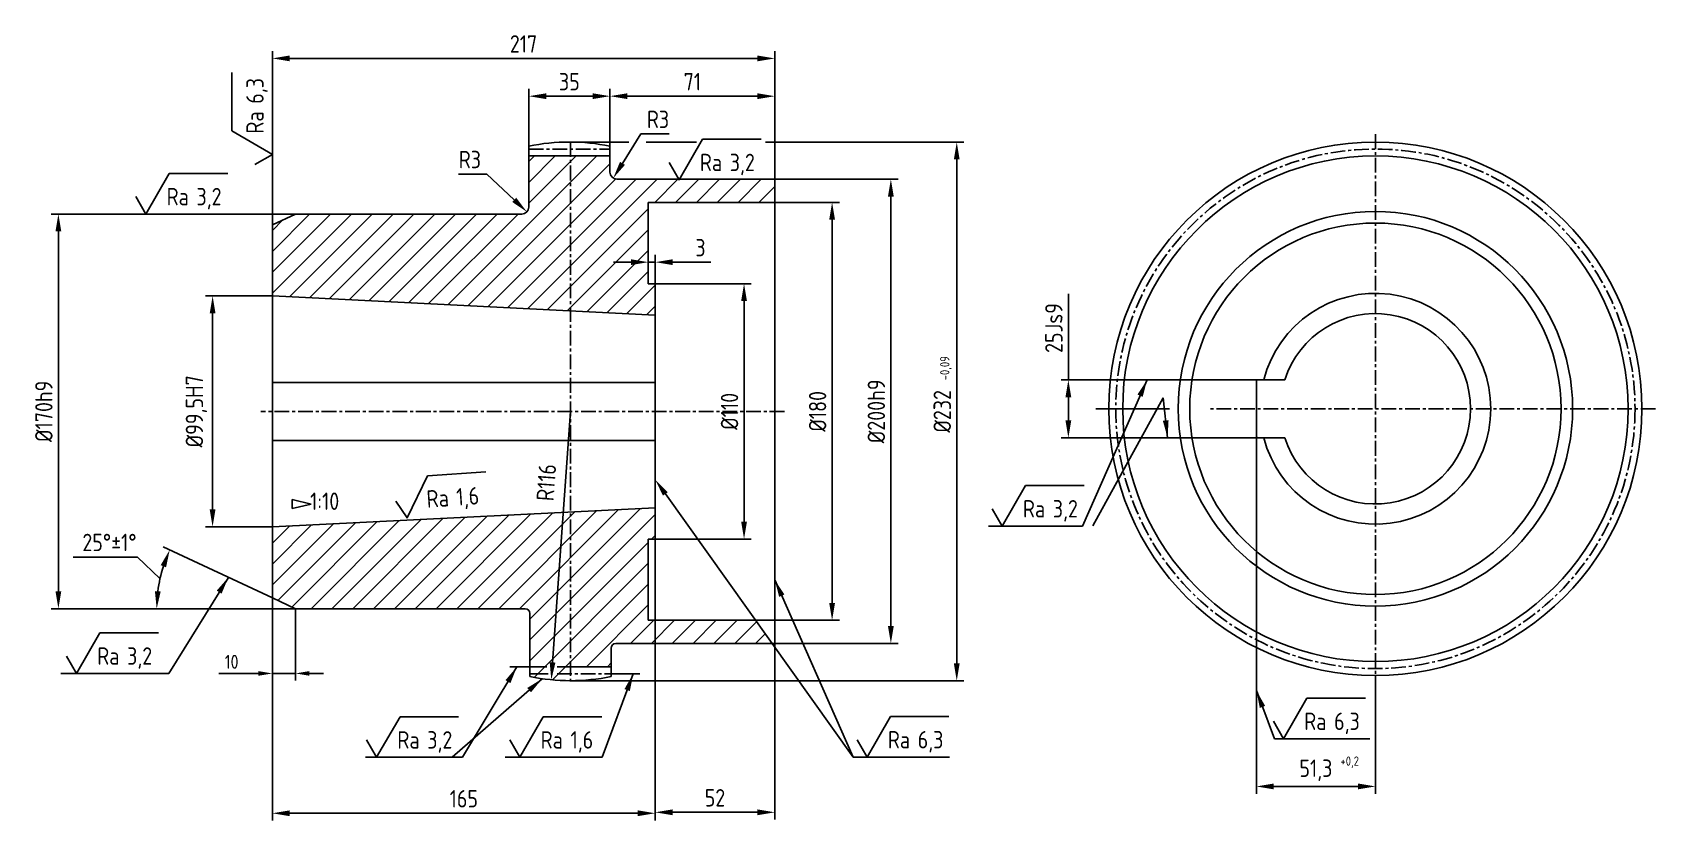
# Model space of a CAD drawing. Header units: millimetres. Extents: x 71 to 770, y 118 to 457.
import ezdxf

# ---------------------------------------------------------------- set-up
doc = ezdxf.new("R2010")
doc.units = ezdxf.units.MM
doc.linetypes.add('CENTER', pattern=[50.8, 31.75, -6.35, 6.35, -6.35])
for name, color, linetype in [('Bord', 1, 'Continuous'), ('Cen', 5, 'CENTER'), ('Cont', 6, 'Continuous'), ('Dim', 7, 'Continuous'), ('Hatch', 2, 'Continuous'), ('Text', 3, 'Continuous')]:
    doc.layers.add(name, color=color, linetype=linetype)
doc.styles.add('Style1', font='romans.shx', dxfattribs={"width": 0.8})
doc.dimstyles.new('Copy of Lin2_5', dxfattribs={"dimscale": 2.5, "dimtxt": 3, "dimasz": 3, "dimexe": 1.25, "dimexo": 0, "dimgap": 1, "dimtad": 1, "dimtoh": 1, "dimdec": 0, "dimtxsty": 'Style1', "dimcen": 2.5, "dimclrt": 3, "dimadec": 0, "dimazin": 0, "dimtfac": 1, "dimtdec": 0, "dimtmove": 0, "dimatfit": 3, "dimfxl": 1, "dimarcsym": 0})
doc.dimstyles.new('LIN2', dxfattribs={"dimscale": 2, "dimtxt": 3, "dimasz": 3, "dimexe": 1.5, "dimexo": 0, "dimgap": 1, "dimtad": 1, "dimdec": 1, "dimzin": 13, "dimdsep": 46, "dimtxsty": 'Style1', "dimcen": 0, "dimclrt": 3, "dimadec": 0, "dimazin": 0, "dimtfac": 1, "dimtdec": 1, "dimtmove": 1, "dimatfit": 3, "dimfxl": 1, "dimtolj": 1, "dimtzin": 13, "dimarcsym": 0})
doc.dimstyles.new('Lin2_5', dxfattribs={"dimscale": 2.5, "dimtxt": 3, "dimasz": 3, "dimexe": 1.25, "dimexo": 0, "dimgap": 1, "dimtad": 1, "dimdec": 0, "dimtxsty": 'Style1', "dimcen": 2.5, "dimclrt": 3, "dimadec": 0, "dimazin": 0, "dimtfac": 1, "dimtdec": 0, "dimtmove": 0, "dimatfit": 3, "dimldrblk": 'DOT', "dimfxl": 1, "dimarcsym": 0})

# ---------------------------------------------------------------- blocks, each defined once
blk = doc.blocks.new('sherISO_04')
at = {"layer": 'Text'}
blk.add_line((4.04, 7), (14.12, 7), dxfattribs=at)
blk.add_lwpolyline([(-1.73, 3), (0, 0), (4.04, 7)], dxfattribs=at)
at = {"layer": 'Text', "style": 'Style1', "width": 0.8}
blk.add_text('Ra', height=3, dxfattribs=at).set_placement((3.58, 1.5))
blk.add_attdef('3,2', (8.73, 1.5), '', height=3, dxfattribs=at)
blk = doc.blocks.new('*D11')
at = {"layer": 'Dim', "color": 0, "lineweight": -2, "transparency": 16777216}
for p, q in [((184.21, 378.88), (78.89, 378.88)), ((82.01, 216.38), (82.01, 371.38)), ((190.71, 208.88), (78.89, 208.88))]:
    blk.add_line(p, q, dxfattribs=at)
at = {"layer": 'Dim', "color": 0, "transparency": 16777216}
for points in [[(80.76, 371.38), (83.26, 371.38), (82.01, 378.88)], [(80.76, 216.38), (83.26, 216.38), (82.01, 208.88)]]:
    blk.add_solid(points, dxfattribs=at)
at = {"layer": 'Dim', "color": 3, "transparency": 16777216, "insert": (75.76, 293.88), "char_height": 7.5, "attachment_point": 5, "rotation": 90, "style": 'Style1'}
blk.add_mtext('%%C170h9', dxfattribs=at)
blk = doc.blocks.new('_Dot')
at = {"color": 0, "linetype": 'ByBlock', "lineweight": -2}
blk.add_line((-0.5, 0), (-1, 0), dxfattribs=at)
at = {"color": 0, "linetype": 'ByBlock', "const_width": 0.5}
blk.add_lwpolyline([(-0.25, 0, 1), (0.25, 0, 1)], format="xyb", close=True, dxfattribs=at)
blk = doc.blocks.new('*D12')
at = {"layer": 'Dim', "color": 0, "lineweight": -2, "transparency": 16777216}
for p, q in [((390.71, 393.88), (443.88, 393.88)), ((440.75, 386.38), (440.75, 201.38)), ((390.71, 193.88), (443.88, 193.88))]:
    blk.add_line(p, q, dxfattribs=at)
at = {"layer": 'Dim', "color": 0, "transparency": 16777216}
for points in [[(439.5, 386.38), (442, 386.38), (440.75, 393.88)], [(439.5, 201.38), (442, 201.38), (440.75, 193.88)]]:
    blk.add_solid(points, dxfattribs=at)
at = {"layer": 'Dim', "color": 3, "transparency": 16777216, "insert": (434.5, 293.88), "char_height": 7.5, "attachment_point": 5, "rotation": 90, "style": 'Style1'}
blk.add_mtext('%%C200h9', dxfattribs=at)
blk = doc.blocks.new('*D13')
at = {"layer": 'Dim', "color": 0, "lineweight": -2, "transparency": 16777216}
for p, q in [((174.21, 213.55), (174.21, 178.01)), ((184.21, 208.88), (184.21, 178.01)), ((168.21, 181.01), (151.12, 181.01)), ((184.21, 181.01), (174.21, 181.01)), ((190.21, 181.01), (196.21, 181.01))]:
    blk.add_line(p, q, dxfattribs=at)
at = {"layer": 'Dim', "color": 0, "transparency": 16777216}
for points in [[(168.21, 182.01), (168.21, 180.01), (174.21, 181.01)], [(190.21, 182.01), (190.21, 180.01), (184.21, 181.01)]]:
    blk.add_solid(points, dxfattribs=at)
at = {"layer": 'Dim', "color": 3, "transparency": 16777216, "insert": (156.67, 186.01), "char_height": 6, "attachment_point": 5, "style": 'Style1'}
blk.add_mtext('\\A1;10', dxfattribs=at)
blk = doc.blocks.new('*D9')
at = {"layer": 'Dim', "color": 0, "lineweight": -2, "transparency": 16777216}
for p, q in [((284.71, 408.11), (284.71, 432.75)), ((312.21, 429.63), (292.21, 429.63)), ((319.71, 408.11), (319.71, 432.75))]:
    blk.add_line(p, q, dxfattribs=at)
at = {"layer": 'Dim', "color": 0, "transparency": 16777216}
for points in [[(292.21, 430.88), (292.21, 428.38), (284.71, 429.63)], [(312.21, 430.88), (312.21, 428.38), (319.71, 429.63)]]:
    blk.add_solid(points, dxfattribs=at)
at = {"layer": 'Dim', "color": 3, "transparency": 16777216, "insert": (302.21, 435.88), "char_height": 7.5, "attachment_point": 5, "style": 'Style1'}
blk.add_mtext('35', dxfattribs=at)
blk = doc.blocks.new('*D10')
at = {"layer": 'Dim', "color": 0, "lineweight": -2, "transparency": 16777216}
for p, q in [((319.71, 408.11), (319.71, 432.75)), ((383.21, 429.63), (327.21, 429.63)), ((390.71, 393.88), (390.71, 432.75))]:
    blk.add_line(p, q, dxfattribs=at)
at = {"layer": 'Dim', "color": 0, "transparency": 16777216}
for points in [[(327.21, 430.88), (327.21, 428.38), (319.71, 429.63)], [(383.21, 430.88), (383.21, 428.38), (390.71, 429.63)]]:
    blk.add_solid(points, dxfattribs=at)
at = {"layer": 'Dim', "color": 3, "transparency": 16777216, "insert": (355.21, 435.88), "char_height": 7.5, "attachment_point": 5, "style": 'Style1'}
blk.add_mtext('71', dxfattribs=at)
blk = doc.blocks.new('*D14')
at = {"layer": 'Dim', "color": 0, "lineweight": -2, "transparency": 16777216}
for p, q in [((174.21, 343.63), (145.34, 343.63)), ((148.47, 251.64), (148.47, 336.13)), ((174.38, 244.14), (145.34, 244.14))]:
    blk.add_line(p, q, dxfattribs=at)
at = {"layer": 'Dim', "color": 0, "transparency": 16777216}
for points in [[(147.22, 336.13), (149.72, 336.13), (148.47, 343.63)], [(147.22, 251.64), (149.72, 251.64), (148.47, 244.14)]]:
    blk.add_solid(points, dxfattribs=at)
at = {"layer": 'Dim', "color": 3, "transparency": 16777216, "insert": (141.51, 293.89), "char_height": 7.5, "attachment_point": 5, "rotation": 90, "style": 'Style1'}
blk.add_mtext('%%c99,5H7', dxfattribs=at)
blk = doc.blocks.new('*D15')
at = {"layer": 'Dim', "color": 0, "lineweight": -2, "transparency": 16777216}
for p, q in [((174.21, 374.22), (174.21, 449.02)), ((390.71, 393.88), (390.71, 449.02)), ((181.71, 445.9), (383.21, 445.9))]:
    blk.add_line(p, q, dxfattribs=at)
at = {"layer": 'Dim', "color": 0, "transparency": 16777216}
for points in [[(181.71, 447.15), (181.71, 444.65), (174.21, 445.9)], [(383.21, 447.15), (383.21, 444.65), (390.71, 445.9)]]:
    blk.add_solid(points, dxfattribs=at)
at = {"layer": 'Dim', "color": 3, "transparency": 16777216, "insert": (282.46, 452.15), "char_height": 7.5, "attachment_point": 5, "style": 'Style1'}
blk.add_mtext('217', dxfattribs=at)
blk = doc.blocks.new('*D16')
at = {"layer": 'Dim', "color": 0, "lineweight": -2, "transparency": 16777216}
for p, q in [((333.04, 413.42), (325.09, 400.7)), ((345.26, 413.42), (333.04, 413.42))]:
    blk.add_line(p, q, dxfattribs=at)
at = {"layer": 'Dim', "color": 0, "transparency": 16777216}
blk.add_solid([(324.03, 401.36), (326.15, 400.04), (321.12, 394.34)], dxfattribs=at)
at = {"layer": 'Dim', "color": 3, "transparency": 16777216, "insert": (340.4, 419.67), "char_height": 7.5, "attachment_point": 5, "style": 'Style1'}
blk.add_mtext('R3', dxfattribs=at)
blk = doc.blocks.new('*D17')
at = {"layer": 'Dim', "color": 0, "lineweight": -2, "transparency": 16777216}
for p, q in [((254.47, 396.09), (266.69, 396.09)), ((266.69, 396.09), (278.44, 384.97))]:
    blk.add_line(p, q, dxfattribs=at)
at = {"layer": 'Dim', "color": 0, "transparency": 16777216}
blk.add_solid([(279.3, 385.88), (277.58, 384.07), (283.89, 379.82)], dxfattribs=at)
at = {"layer": 'Dim', "color": 3, "transparency": 16777216, "insert": (259.33, 402.34), "char_height": 7.5, "attachment_point": 5, "style": 'Style1'}
blk.add_mtext('R3', dxfattribs=at)
blk = doc.blocks.new('sherISO_03')
at = {"layer": 'Text'}
blk.add_line((4.04, 7), (14.12, 7), dxfattribs=at)
blk.add_lwpolyline([(-1.73, 3), (0, 0), (4.04, 7)], dxfattribs=at)
at = {"layer": 'Text', "style": 'Style1', "width": 0.8}
blk.add_text('Ra', height=3, dxfattribs=at).set_placement((3.58, 1.5))
blk.add_attdef('6,3', (8.73, 1.5), '', height=3, dxfattribs=at)
blk = doc.blocks.new('*D18')
at = {"layer": 'Dim', "color": 0, "lineweight": -2, "transparency": 16777216}
for p, q in [((598.24, 282.99), (598.24, 129.22)), ((649.54, 180.1), (649.54, 129.22)), ((605.74, 132.34), (642.04, 132.34))]:
    blk.add_line(p, q, dxfattribs=at)
at = {"layer": 'Dim', "color": 0, "transparency": 16777216}
for points in [[(605.74, 133.59), (605.74, 131.09), (598.24, 132.34)], [(642.04, 133.59), (642.04, 131.09), (649.54, 132.34)]]:
    blk.add_solid(points, dxfattribs=at)
at = {"layer": 'Dim', "color": 3, "transparency": 16777216, "insert": (623.89, 139.3), "char_height": 7.5, "attachment_point": 5, "style": 'Style1'}
blk.add_mtext('51,3', dxfattribs=at)
blk = doc.blocks.new('*D19')
at = {"layer": 'Dim', "color": 0, "lineweight": -2, "transparency": 16777216}
for p, q in [((517.24, 307.49), (517.24, 344.56)), ((601.44, 307.49), (514.12, 307.49)), ((517.24, 289.99), (517.24, 299.99)), ((601.44, 282.49), (514.12, 282.49))]:
    blk.add_line(p, q, dxfattribs=at)
at = {"layer": 'Dim', "color": 0, "transparency": 16777216}
for points in [[(515.99, 299.99), (518.49, 299.99), (517.24, 307.49)], [(515.99, 289.99), (518.49, 289.99), (517.24, 282.49)]]:
    blk.add_solid(points, dxfattribs=at)
at = {"layer": 'Dim', "color": 3, "transparency": 16777216, "insert": (510.99, 329.78), "char_height": 7.5, "attachment_point": 5, "rotation": 90, "style": 'Style1'}
blk.add_mtext('25Js9', dxfattribs=at)
blk = doc.blocks.new('*D20')
at = {"layer": 'Dim', "color": 0, "lineweight": -2, "transparency": 16777216}
for p, q in [((339.21, 238.88), (339.21, 118.06)), ((390.71, 193.88), (390.71, 118.06)), ((383.21, 121.19), (346.71, 121.19))]:
    blk.add_line(p, q, dxfattribs=at)
at = {"layer": 'Dim', "color": 0, "transparency": 16777216}
for points in [[(346.71, 122.44), (346.71, 119.94), (339.21, 121.19)], [(383.21, 122.44), (383.21, 119.94), (390.71, 121.19)]]:
    blk.add_solid(points, dxfattribs=at)
at = {"layer": 'Dim', "color": 3, "transparency": 16777216, "insert": (364.96, 127.44), "char_height": 7.5, "attachment_point": 5, "style": 'Style1'}
blk.add_mtext('52', dxfattribs=at)
blk = doc.blocks.new('*D21')
at = {"layer": 'Dim', "color": 0, "lineweight": -2, "transparency": 16777216}
for p, q in [((339.21, 231.38), (339.21, 117.65)), ((174.21, 213.55), (174.21, 117.65)), ((181.71, 120.78), (331.71, 120.78))]:
    blk.add_line(p, q, dxfattribs=at)
at = {"layer": 'Dim', "color": 0, "transparency": 16777216}
for points in [[(181.71, 122.03), (181.71, 119.53), (174.21, 120.78)], [(331.71, 122.03), (331.71, 119.53), (339.21, 120.78)]]:
    blk.add_solid(points, dxfattribs=at)
at = {"layer": 'Dim', "color": 3, "transparency": 16777216, "insert": (256.71, 127.03), "char_height": 7.5, "attachment_point": 5, "style": 'Style1'}
blk.add_mtext('165', dxfattribs=at)
blk = doc.blocks.new('*D22')
at = {"layer": 'Dim', "color": 0, "lineweight": -2, "transparency": 16777216}
for p, q in [((328.71, 358.14), (321.21, 358.14)), ((336.21, 348.88), (336.21, 361.27)), ((336.21, 358.14), (339.21, 358.14)), ((339.21, 348.88), (339.21, 361.27)), ((346.71, 358.14), (363.21, 358.14))]:
    blk.add_line(p, q, dxfattribs=at)
at = {"layer": 'Dim', "color": 0, "transparency": 16777216}
for points in [[(328.71, 359.39), (328.71, 356.89), (336.21, 358.14)], [(346.71, 359.39), (346.71, 356.89), (339.21, 358.14)]]:
    blk.add_solid(points, dxfattribs=at)
at = {"layer": 'Dim', "color": 3, "transparency": 16777216, "insert": (358.71, 364.39), "char_height": 7.5, "attachment_point": 5, "style": 'Style1'}
blk.add_mtext('3', dxfattribs=at)
blk = doc.blocks.new('*D23')
at = {"layer": 'Dim', "color": 0, "lineweight": -2, "transparency": 16777216}
for p, q in [((390.71, 383.88), (418.55, 383.88)), ((415.43, 376.38), (415.43, 211.38)), ((390.71, 203.88), (418.55, 203.88))]:
    blk.add_line(p, q, dxfattribs=at)
at = {"layer": 'Dim', "color": 0, "transparency": 16777216}
for points in [[(414.18, 376.38), (416.68, 376.38), (415.43, 383.88)], [(414.18, 211.38), (416.68, 211.38), (415.43, 203.88)]]:
    blk.add_solid(points, dxfattribs=at)
at = {"layer": 'Dim', "color": 3, "transparency": 16777216, "insert": (409.18, 293.88), "char_height": 7.5, "attachment_point": 5, "rotation": 90, "style": 'Style1'}
blk.add_mtext('%%C180', dxfattribs=at)
blk = doc.blocks.new('*D24')
at = {"layer": 'Dim', "color": 0, "lineweight": -2, "transparency": 16777216}
for p, q in [((339.21, 348.88), (380.61, 348.88)), ((377.48, 246.38), (377.48, 341.38)), ((339.21, 238.88), (380.61, 238.88))]:
    blk.add_line(p, q, dxfattribs=at)
at = {"layer": 'Dim', "color": 0, "transparency": 16777216}
for points in [[(376.23, 341.38), (378.73, 341.38), (377.48, 348.88)], [(376.23, 246.38), (378.73, 246.38), (377.48, 238.88)]]:
    blk.add_solid(points, dxfattribs=at)
at = {"layer": 'Dim', "color": 3, "transparency": 16777216, "insert": (371.23, 293.88), "char_height": 7.5, "attachment_point": 5, "rotation": 90, "style": 'Style1'}
blk.add_mtext('%%c110', dxfattribs=at)

msp = doc.modelspace()

# ---------------------------------------------------------------- hatches: boundary and pattern name
at = {"layer": 'Hatch'}
h = msp.add_hatch(dxfattribs=at)
h.set_pattern_fill('ANSI31', color=256, scale=2, style=0)
h.paths.add_polyline_path([(302.71, 337.21), (302.71, 403.88), (284.71, 403.88), (284.71, 381.88, -0.414214), (281.71, 378.88), (184.21, 378.88), (174.21, 374.22), (174.21, 343.63)])
h.paths.add_polyline_path([(336.21, 383.88), (390.71, 383.88), (390.71, 393.88), (349.67, 393.88), (349.5, 393.59), (349.33, 393.88), (342.71, 393.88), (322.71, 393.88, -0.414214), (319.71, 396.88), (319.71, 403.88), (302.71, 403.88), (302.71, 337.21), (339.21, 335.38), (339.21, 348.88), (336.21, 348.88)])
h.paths.add_polyline_path([(336.21, 238.88), (339.21, 238.88), (339.21, 252.38), (302.71, 250.56), (302.71, 183.88), (320.21, 183.88), (320.21, 191.88, -0.414214), (322.21, 193.88), (389.59, 193.88), (382.45, 203.88), (336.21, 203.88)])
h.paths.add_polyline_path([(283.21, 208.88, -0.414214), (285.21, 206.88), (285.21, 179.66, 0.050676), (302.71, 177.88), (302.71, 250.56), (174.21, 244.13), (174.21, 213.55), (184.21, 208.88)])

# ---------------------------------------------------------------- linework, layer by layer
at = {"layer": 'Bord'}
msp.add_circle((649.54, 294.99), 108.89, dxfattribs=at)
at = {"layer": 'Cen', "ltscale": 0.2}
for p, q in [((649.54, 413.21), (649.54, 176.77)), ((284.71, 406.88), (319.71, 406.88)), ((302.71, 409.88), (302.71, 176.75)), ((394.85, 293.88), (169.21, 293.88)), ((770.27, 294.99), (578.08, 294.99)), ((296.97, 180.88), (330.15, 180.88))]:
    msp.add_line(p, q, dxfattribs=at)
at = {"layer": 'Cen'}
for p, q in [((560.79, 294.99), (528.82, 294.99)), ((285.21, 180.88), (293.09, 180.88))]:
    msp.add_line(p, q, dxfattribs=at)
at = {"layer": 'Cen', "ltscale": 0.2}
msp.add_circle((649.54, 294.99), 111.89, dxfattribs=at)
at = {"layer": 'Cont'}
for p, q in [((284.71, 381.88), (284.71, 408.11)), ((319.71, 396.88), (319.71, 408.11)), ((284.71, 403.88), (319.71, 403.88)), ((390.71, 393.88), (322.71, 393.88)), ((390.71, 393.88), (342.71, 393.88)), ((390.71, 393.88), (390.71, 193.88)), ((184.21, 378.88), (174.21, 374.22)), ((184.21, 378.88), (281.71, 378.88)), ((336.21, 348.88), (336.21, 383.88)), ((390.71, 383.88), (336.21, 383.88)), ((174.21, 374.22), (174.21, 293.88)), ((339.21, 356.38), (339.21, 238.88)), ((174.21, 343.63), (339.21, 335.38)), ((339.21, 348.88), (336.21, 348.88)), ((339.21, 306.38), (174.21, 306.38)), ((598.24, 282.99), (598.24, 306.99)), ((610.49, 307.49), (598.74, 307.49)), ((174.21, 293.88), (174.21, 213.55)), ((339.21, 281.38), (174.21, 281.38)), ((610.49, 282.49), (598.74, 282.49)), ((174.21, 244.13), (339.21, 252.38)), ((336.21, 238.88), (336.21, 203.88)), ((339.21, 238.88), (336.21, 238.88)), ((184.21, 208.88), (174.21, 213.55)), ((184.21, 208.88), (283.21, 208.88)), ((285.21, 206.88), (285.21, 179.66)), ((390.71, 203.88), (336.21, 203.88)), ((320.21, 191.88), (320.21, 179.66)), ((390.71, 193.88), (322.28, 193.88)), ((285.21, 183.88), (292.5, 183.88)), ((296.97, 183.88), (320.21, 183.88))]:
    msp.add_line(p, q, dxfattribs=at)
for radius in [114.89, 85, 80]:
    msp.add_circle((649.54, 294.99), radius, dxfattribs=at)
for centre, radius, start, end in [((302.21, 322.88), 87, 78.39582, 101.60418), ((322.71, 396.88), 3, 180, 270), ((281.71, 381.88), 3, 270, 0), ((649.54, 294.99), 49.7, 194.56683, 165.43317), ((649.54, 294.99), 41, 197.75083, 162.24917), ((598.74, 306.99), 0.5, 90, 180), ((598.74, 282.99), 0.5, 180, 270), ((283.21, 206.88), 2, 0, 90), ((322.21, 191.88), 2, 90, 180), ((302.71, 264.88), 87, 258.39582, 281.60418)]:
    msp.add_arc(centre, radius, start, end, dxfattribs=at)
at = {"layer": 'Dim'}
for p, q in [((302.21, 409.88), (327.89, 409.88)), ((335.37, 409.88), (356.99, 409.88)), ((386.75, 409.88), (472.26, 409.88)), ((469.14, 402.38), (469.14, 185.38)), ((302.71, 293.88), (294.97, 185.77)), ((343.57, 258.31), (424.54, 144.96)), ((520.34, 244.43), (482.88, 244.43)), ((116.08, 231.13), (88.32, 231.13)), ((125.79, 221.83), (116.08, 231.13)), ((174.21, 213.55), (127.15, 235.49)), ((184.1, 208.88), (127.75, 208.88)), ((285.21, 183.88), (276.62, 183.88)), ((302.71, 177.88), (472.26, 177.88)), ((320.21, 180.88), (332.62, 180.88))]:
    msp.add_line(p, q, dxfattribs=at)
msp.add_arc((184.21, 208.88), 59.83, 162.18645, 172.81355, dxfattribs=at)
for points in [[(467.89, 402.38), (470.39, 402.38), (469.14, 409.88)], [(342.55, 257.59), (339.21, 264.42), (344.58, 259.04)], [(126.08, 227.64), (128.41, 226.73), (129.98, 234.17)], [(126.09, 216.29), (123.6, 216.45), (124.37, 208.88)], [(293.72, 185.86), (296.21, 185.68), (294.43, 178.29)], [(467.89, 185.38), (470.39, 185.38), (469.14, 177.88)]]:
    msp.add_solid(points, dxfattribs=at)
at = {"layer": 'Text'}
for p, q in [((190.98, 253.96), (182.82, 255.89)), ((182.82, 255.89), (182.82, 252.02)), ((190.98, 253.96), (182.82, 252.02))]:
    msp.add_line(p, q, dxfattribs=at)

# ---------------------------------------------------------------- block references
at = {"layer": 'Dim', "xscale": 2.5, "yscale": 2.5, "zscale": 2.5}
for p, rotation, values in [((174.21, 404.56), 90, {'3,2': '6,3'}), ((232.26, 247.98), 3.9596388263988365, {'3,2': '1,6'})]:
    msp.add_blockref('sherISO_04', p, dxfattribs=dict(at, rotation=rotation)).add_auto_attribs(values)
for name, p, values in [('sherISO_04', (349.5, 393.59), {'3,2': '3,2'}), ('sherISO_04', (119.7, 378.88), {'3,2': '3,2'}), ('sherISO_04', (488.71, 244.43), {'3,2': '3,2'}), ('sherISO_04', (89.81, 181.01), {'3,2': '3,2'}), ('sherISO_03', (609.93, 152.9), {'6,3': '6,3'}), ('sherISO_04', (219.15, 144.88), {'3,2': '3,2'}), ('sherISO_04', (280.87, 144.88), {'3,2': '1,6'}), ('sherISO_03', (430.5, 144.96), {'6,3': '6,3'})]:
    msp.add_blockref(name, p, dxfattribs=at).add_auto_attribs(values)

# ---------------------------------------------------------------- texts
at = {"layer": 'Dim', "color": 3, "char_height": 7.5, "attachment_point": 5, "style": 'Style1'}
for s, insert, rotation in [('%%C232', (462.89, 293.88), 90), ('R116', (292.28, 263.26), 85.90384)]:
    msp.add_mtext(s, dxfattribs=dict(at, insert=insert, rotation=rotation))
at = {"layer": 'Dim', "color": 3, "insert": (104.04, 237.42), "char_height": 7.5, "attachment_point": 5, "style": 'Style1'}
msp.add_mtext('25°%%p1%%d', dxfattribs=at)
at = {"layer": 'Text', "lineweight": -3, "style": 'Style1', "width": 0.8}
msp.add_text('-0,09', height=4, rotation=90, dxfattribs=at).set_placement((465.98, 307.25))
at = {"layer": 'Text', "style": 'Style1', "width": 0.8}
msp.add_text('1:10', height=7.5, rotation=360, dxfattribs=at).set_placement((190.46, 251.42))
at = {"layer": 'Text', "lineweight": -3, "style": 'Style1', "width": 0.8}
msp.add_text('+0,2', height=4, dxfattribs=at).set_placement((634.5, 141.25))

# ---------------------------------------------------------------- dimensions: what is measured, and where the dimension line sits
at = {"layer": 'Dim'}
for base, p1, p2, dimstyle, picture, middle in [((390.70840219, 445.89908777), (174.20840219, 374.22022986), (390.70840219, 393.88330644), 'Lin2_5', '*D15', (282.45840219, 452.14908777)), ((339.21, 358.14), (336.21, 348.88), (339.21, 348.88), 'Copy of Lin2_5', '*D22', (358.71, 364.39)), ((339.20840219, 121.18897597), (390.70840219, 193.88330644), (339.20840219, 238.88330644), 'Copy of Lin2_5', '*D20', (364.95840219, 127.43897597)), ((339.21, 120.78), (174.21, 213.55), (339.21, 231.38), 'Copy of Lin2_5', '*D21', (256.71, 127.03))]:
    dim = msp.add_linear_dim(base=base, p1=p1, p2=p2, dimstyle=dimstyle, dxfattribs=at)
    dim.commit()
    dim.dimension.update_dxf_attribs({"geometry": picture, "text_midpoint": middle})
for base, p1, p2, picture, middle in [((284.71, 429.63), (319.71, 408.11), (284.71, 408.11), '*D9', (302.21, 435.88)), ((319.71, 429.63), (390.71, 393.88), (319.71, 408.11), '*D10', (355.21, 435.88))]:
    dim = msp.add_linear_dim(base=base, p1=p1, p2=p2, angle=180, dimstyle='Lin2_5', dxfattribs=at)
    dim.commit()
    dim.dimension.update_dxf_attribs({"geometry": picture, "text_midpoint": middle})
for center, mpoint, picture, middle in [((322.71, 396.88), (321.12, 394.34), '*D16', (333.04, 413.42)), ((281.71, 381.88), (283.89, 379.82), '*D17', (266.69, 396.09))]:
    dim = msp.add_radius_dim(center=center, mpoint=mpoint, dimstyle='Copy of Lin2_5', override={"dimtmove": 1}, dxfattribs=at)
    dim.commit()
    dim.dimension.update_dxf_attribs({"geometry": picture, "text_midpoint": middle, "dimtype": 164})
for base, p1, p2, text, dimstyle, picture, middle in [((440.75, 193.88), (390.71, 393.88), (390.71, 193.88), '%%C<>h9', 'Lin2_5', '*D12', (434.5, 293.88)), ((82.01, 378.88), (190.71, 208.88), (184.21, 378.88), '%%C<>h9', 'Lin2_5', '*D11', (75.76, 293.88)), ((415.43, 203.88), (390.71, 383.88), (390.71, 203.88), '%%C<>', 'Copy of Lin2_5', '*D23', (409.18, 293.88)), ((148.47, 343.63), (174.38, 244.14), (174.21, 343.63), '%%c<>,5H7', 'Lin2_5', '*D14', (141.51, 293.89)), ((377.48, 348.88), (339.21, 238.88), (339.21, 348.88), '%%c<>', 'Copy of Lin2_5', '*D24', (371.23, 293.88)), ((517.24, 307.49), (601.44, 282.49), (601.44, 307.49), '<>Js9', 'Lin2_5', '*D19', (510.99, 329.78))]:
    dim = msp.add_linear_dim(base=base, p1=p1, p2=p2, angle=90, text=text, dimstyle=dimstyle, dxfattribs=at)
    dim.commit()
    dim.dimension.update_dxf_attribs({"geometry": picture, "text_midpoint": middle})
dim = msp.add_linear_dim(base=(649.54, 132.34), p1=(598.24, 282.99), p2=(649.54, 180.1), text='<>,3', dimstyle='Copy of Lin2_5', dxfattribs=at)
dim.commit()
dim.dimension.update_dxf_attribs({"geometry": '*D18', "text_midpoint": (623.89, 139.3)})
dim = msp.add_linear_dim(base=(174.21, 181.01), p1=(184.21, 208.88), p2=(174.21, 213.55), angle=180, dimstyle='LIN2', override={"dimcen": -0.09, "dimtofl": 1, "dimtmove": 0}, dxfattribs=at)
dim.commit()
dim.dimension.update_dxf_attribs({"geometry": '*D13', "text_midpoint": (156.67, 181.01), "dimtype": 160})

# ---------------------------------------------------------------- leaders
at = {"layer": 'Dim', "annotation_type": 0, "has_hookline": 1, "hookline_direction": 1}
for points in [[(551.18, 307.49), (523.34, 244.43), (520.34, 244.43)], [(290.51, 178.74), (251.74, 144.88), (248.74, 144.88)]]:
    msp.add_leader(points, dimstyle='Copy of Lin2_5', override={"dimgap": 1, "dimtad": 0}, dxfattribs=at)
at = {"layer": 'Dim'}
for points in [[(560.02, 282.49), (558.11, 299.65), (527.84, 244.52)], [(155.25, 222.38), (129.57, 181.01), (83.06, 181.01)], [(390.71, 221.34), (424.54, 144.96), (465.95, 144.96)], [(279.61, 183.88), (256.12, 144.88), (214.3, 144.88)], [(329.72, 180.88), (316.35, 144.88), (274.52, 144.88)], [(598.24, 173.61), (606.03, 152.9), (647.16, 152.9)]]:
    msp.add_leader(points, dimstyle='Copy of Lin2_5', override={"dimgap": 1, "dimtad": 0}, dxfattribs=at)

doc.saveas('drawing.dxf')
